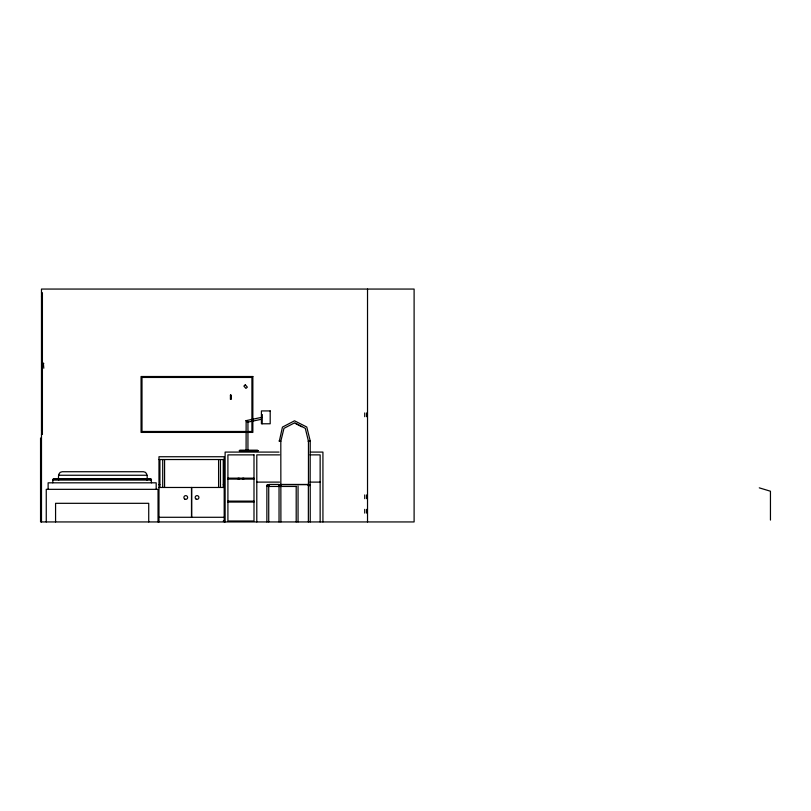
<?xml version="1.0" encoding="UTF-8"?>
<svg xmlns="http://www.w3.org/2000/svg" width="811" height="811" viewBox="0 0 811 811"><rect width="100%" height="100%" fill="white"/><g stroke="black" fill="none" stroke-linecap="round" stroke-linejoin="round"><path stroke-width="1.22" d="M279.359 441.083L282.451 427.103L294.525 420.808L306.781 427.032L310.228 441.002L310.137 485.525M58.686 480.082C58.199 477.284 58.078 471.769 62.224 471.728L143.456 471.728C147.602 471.769 147.47 477.284 146.984 480.082M310.228 521.939L310.228 486.336L308.525 485.059M52.786 482.819L52.857 479.544L53.749 478.956M280.9 521.939L280.809 441.235L283.972 428.34L294.626 422.835L305.291 428.34L308.454 441.235L308.454 485.525M279.856 484.633L279.856 486.428M246.088 450.217L246.138 420.635L261.75 417.32M247.73 421.385L247.416 422.125L246.088 420.757M308.596 485.292L309.467 484.633L310.228 485.059M268.674 486.184L268.117 486.428M247.791 422.146L261.01 419.378M246.25 420.564L246.848 420.676M309.366 441.052L310.228 441.002L308.048 441.235M279.055 440.991L280.9 441.225L280.271 441.204M41.483 292.781L42.415 292.781L42.415 434.382L41.483 434.382M41.483 296.512L42.415 296.512M42.578 363.581L43.794 363.581L43.348 363.115L43.794 368.235M230.446 395.139L231.155 395.139L231.165 399.225L230.446 399.225M262.288 414.522L262.166 423.778M41.483 430.651L42.415 430.651M245.601 431.482L141.996 431.482L141.996 377.45L251.917 377.45L251.917 431.482L248.125 431.482M41.483 438.102L40.55 438.102L40.55 521.939L414.107 521.939L414.107 289.061L41.483 289.061L41.483 521.939M239.762 450.298L257.543 450.298M239.529 450.48L257.776 450.48M239.417 450.652L257.888 450.652M239.377 450.744L257.928 450.744M239.336 450.926L257.969 450.926M279.045 452.082L225.123 452.082L225.123 521.939M310.39 452.082L322.93 452.082L322.93 521.939M279.592 454.87L256.793 454.87L256.793 521.939M310.005 454.87L320.142 454.87L320.142 521.939M158.976 459.533L224.191 459.533M58.686 475.256L146.984 475.256M227.911 478.166L253.995 478.166M53.384 479.027L150.927 479.027L151.525 482.819M227.911 479.088L253.995 479.088M53.07 479.23L151.241 479.23M52.857 479.544L151.454 479.544M52.786 479.909L151.525 479.909M256.793 482.109L279.592 482.109M310.005 482.109L320.142 482.109M279.136 484.451L269.039 484.451L269.039 485.525M309.295 484.451L280.393 484.451L280.393 485.525M279.967 484.603L308.454 484.603M158.976 484.684L159.909 484.684M223.258 484.684L224.191 484.684M280.849 484.866L279.085 484.866L279.085 485.525M268.198 485.525L266.87 485.525L266.87 521.939M279.085 486.184L280.849 486.184M296.289 486.458L267.792 486.458C265.025 486.265 267.944 483.184 268.999 485.292M158.976 487.472L224.191 487.472M227.911 501.117L253.995 501.117M227.911 502.05L253.995 502.05M158.976 517.286L224.191 517.286M223.258 521.017L224.191 521.017M759.278 487.847L770.45 491.223L770.45 520.084M295.285 423.383L301.682 426.687M280.18 484.725L280.383 485.292M367.525 289.061L367.525 521.939M366.592 412.951L366.592 416.682M366.592 494.933L366.592 498.653M366.592 509.369L366.592 513.099M364.727 412.951L364.727 416.682M364.727 494.933L364.727 498.653M364.727 509.369L364.727 513.099M308.362 486.336L308.362 521.939M308.048 484.451L308.048 485.525M298.053 485.992L298.053 521.939M296.197 486.336L296.197 521.939M279.663 484.866L279.663 486.184M279.035 485.992L279.035 521.939M268.725 486.782L268.725 521.939M247.943 421.953L247.943 450.217M243.746 478.166L243.746 479.088M242.824 478.166L242.824 479.088M239.093 478.166L239.093 479.088M238.16 478.166L238.16 479.088M230.8 395.139L230.8 399.225M230.425 395.139L230.425 399.225M224.191 521.939L224.191 456.735L158.976 456.735L158.976 521.939M223.258 459.533L223.258 487.472M220.46 459.533L220.46 487.472M218.595 459.533L218.595 487.472M191.68 487.472L191.68 517.286M191.487 487.472L191.487 517.286M164.572 459.533L164.572 487.472M162.707 459.533L162.707 487.472M159.909 459.533L159.909 487.472M158.044 521.939L158.044 489.337L46.257 489.337L46.257 521.939M156.188 489.337L156.188 482.819L48.123 482.819L48.123 489.337M148.727 521.939L148.727 503.317L55.574 503.317L55.574 521.939M42.578 362.933L42.578 364.23M245.307 384.82L243.878 386.077L245.915 388.388L247.345 387.131L245.307 384.82M252.85 376.517L141.063 376.517L141.063 432.415L252.85 432.415L252.85 376.517M270.195 410.924L261.416 410.924L261.416 423.778L270.195 423.778L270.195 410.924M253.995 454.87L227.911 454.87L227.911 521.017L253.995 521.017L253.995 454.87M196.11 499.1A1.865 1.865 0 0 0 198.908 497.488A1.865 1.865 0 0 0 196.11 495.866A1.865 1.865 0 0 0 196.11 499.1M184.827 499.1A1.865 1.865 0 0 0 187.625 497.488A1.865 1.865 0 0 0 184.827 495.866A1.865 1.865 0 0 0 184.827 499.1"/></g></svg>
